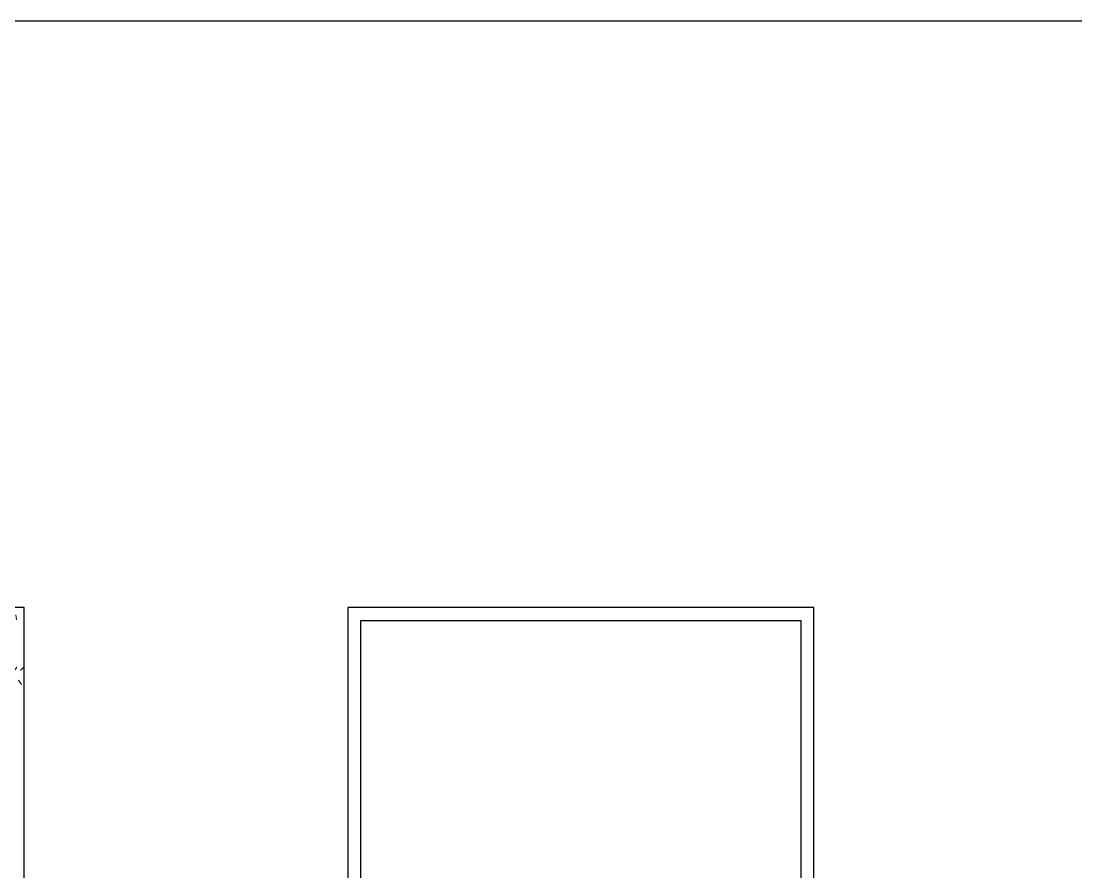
# Model space of a CAD drawing. Header units: millimetres. Extents: x 138979 to 257434, y 2210 to 57479.
# Drawn here: x 210834 to 214909, y 29172 to 32457 of the extents above; entities that cross this region are included whole.
import ezdxf

# ---------------------------------------------------------------- set-up
doc = ezdxf.new("R2010")
doc.units = ezdxf.units.MM
doc.layers.add('WALL-FILL-4', color=254, linetype='Continuous', lineweight=9)
doc.layers.add('WALL-RETCUT-1', color=1, linetype='Continuous', lineweight=25)

# ---------------------------------------------------------------- blocks, each defined once
blk = doc.blocks.new('TYPE D3')
at = {"layer": 'WALL-FILL-4'}
h = blk.add_hatch(dxfattribs=at)
h.set_pattern_fill('FP_118', color=256, angle=-400, style=0, pattern_type=2)
h.set_pattern_definition([(140, (219505.7, 64094.54), (38.254, 437.242), [45.72, -502.92]), (85, (219505.7, 64094.54), (-458.537, -84.583), [36.576, -402.336]), (190.451, (219508.9, 64131), (-420.28, 352.66), [38.856, -427.416]), (136.184, (219383.8, 64094.55), (100.9, 650.59), [68.58, -754.38]), (186.636, (219392.2, 64148.76), (-593.83, 569.77), [58.28, -641.12]), (81.184, (219383.8, 64094.55), (-593.82, 569.77), [54.86, -603.5]), (111, (219414.26, 64155.5), (245.437, 363.875), [45.72, -502.92]), (56, (219414.26, 64155.5), (-442.05, 148.325), [36.576, -402.336]), (161.451, (219434.7, 64185.83), (-196.61, 512.2), [38.856, -427.416]), (127.5, (219505.7, 64094.54), (-202.932, 7.413), [20.117, -377.342, 20.117, -792.175]), (127.5, (219505.7, 64094.54), (-202.932, 7.413), [-417.576, -388.315, 20.117, -383.743]), (97.5, (219505.7, 64094.54), (-240.433, 160.367), [20.117, -212.75, 20.117, -522.122]), (97.5, (219505.7, 64094.54), (-240.433, 160.367), [-252.984, -368.198, 20.117, -133.807]), (57.5, (219505.7, 63958.6), (13.749, 325.418), [20.117, -132.283, 20.117, -1086.307]), (57.5, (219505.7, 63958.6), (13.749, 325.418), [-172.517, -455.371, 20.117, -610.819]), (47.5, (219505.7, 63897.64), (-61.024, 355.51), [20.117, -178.003, 20.117, -743.712]), (47.5, (219505.7, 63897.64), (-61.024, 355.51), [-218.237, -295.656, 20.117, -427.94])])
h.paths.add_polyline_path([(219305.7, 59969.5), (219505.7, 59969.5), (219505.7, 64344.5), (219305.7, 64344.5)])
at = {"layer": 'WALL-RETCUT-1'}
for points in [[(219505.7, 64344.5), (219305.7, 64344.5), (219305.7, 59969.5), (219505.7, 59969.5)], [(222555.7, 64344.5), (220755.7, 64344.5), (220755.7, 63194.5), (220805.7, 63194.5), (220805.7, 64294.5), (222505.7, 64294.5), (222505.7, 63244.5), (222555.7, 63244.5)]]:
    blk.add_lwpolyline(points, close=True, dxfattribs=at)

msp = doc.modelspace()

# ---------------------------------------------------------------- linework, layer by layer
at = {"layer": 'Defpoints'}
msp.add_lwpolyline([(205346.2, 17607.1), (220471.2, 17607.1), (220471.2, 32457.1), (205346.2, 32457.1)], close=True, dxfattribs=at)

# ---------------------------------------------------------------- block references
msp.add_blockref('TYPE D3', (-8659.5, -34152.3))

doc.saveas('drawing.dxf')
